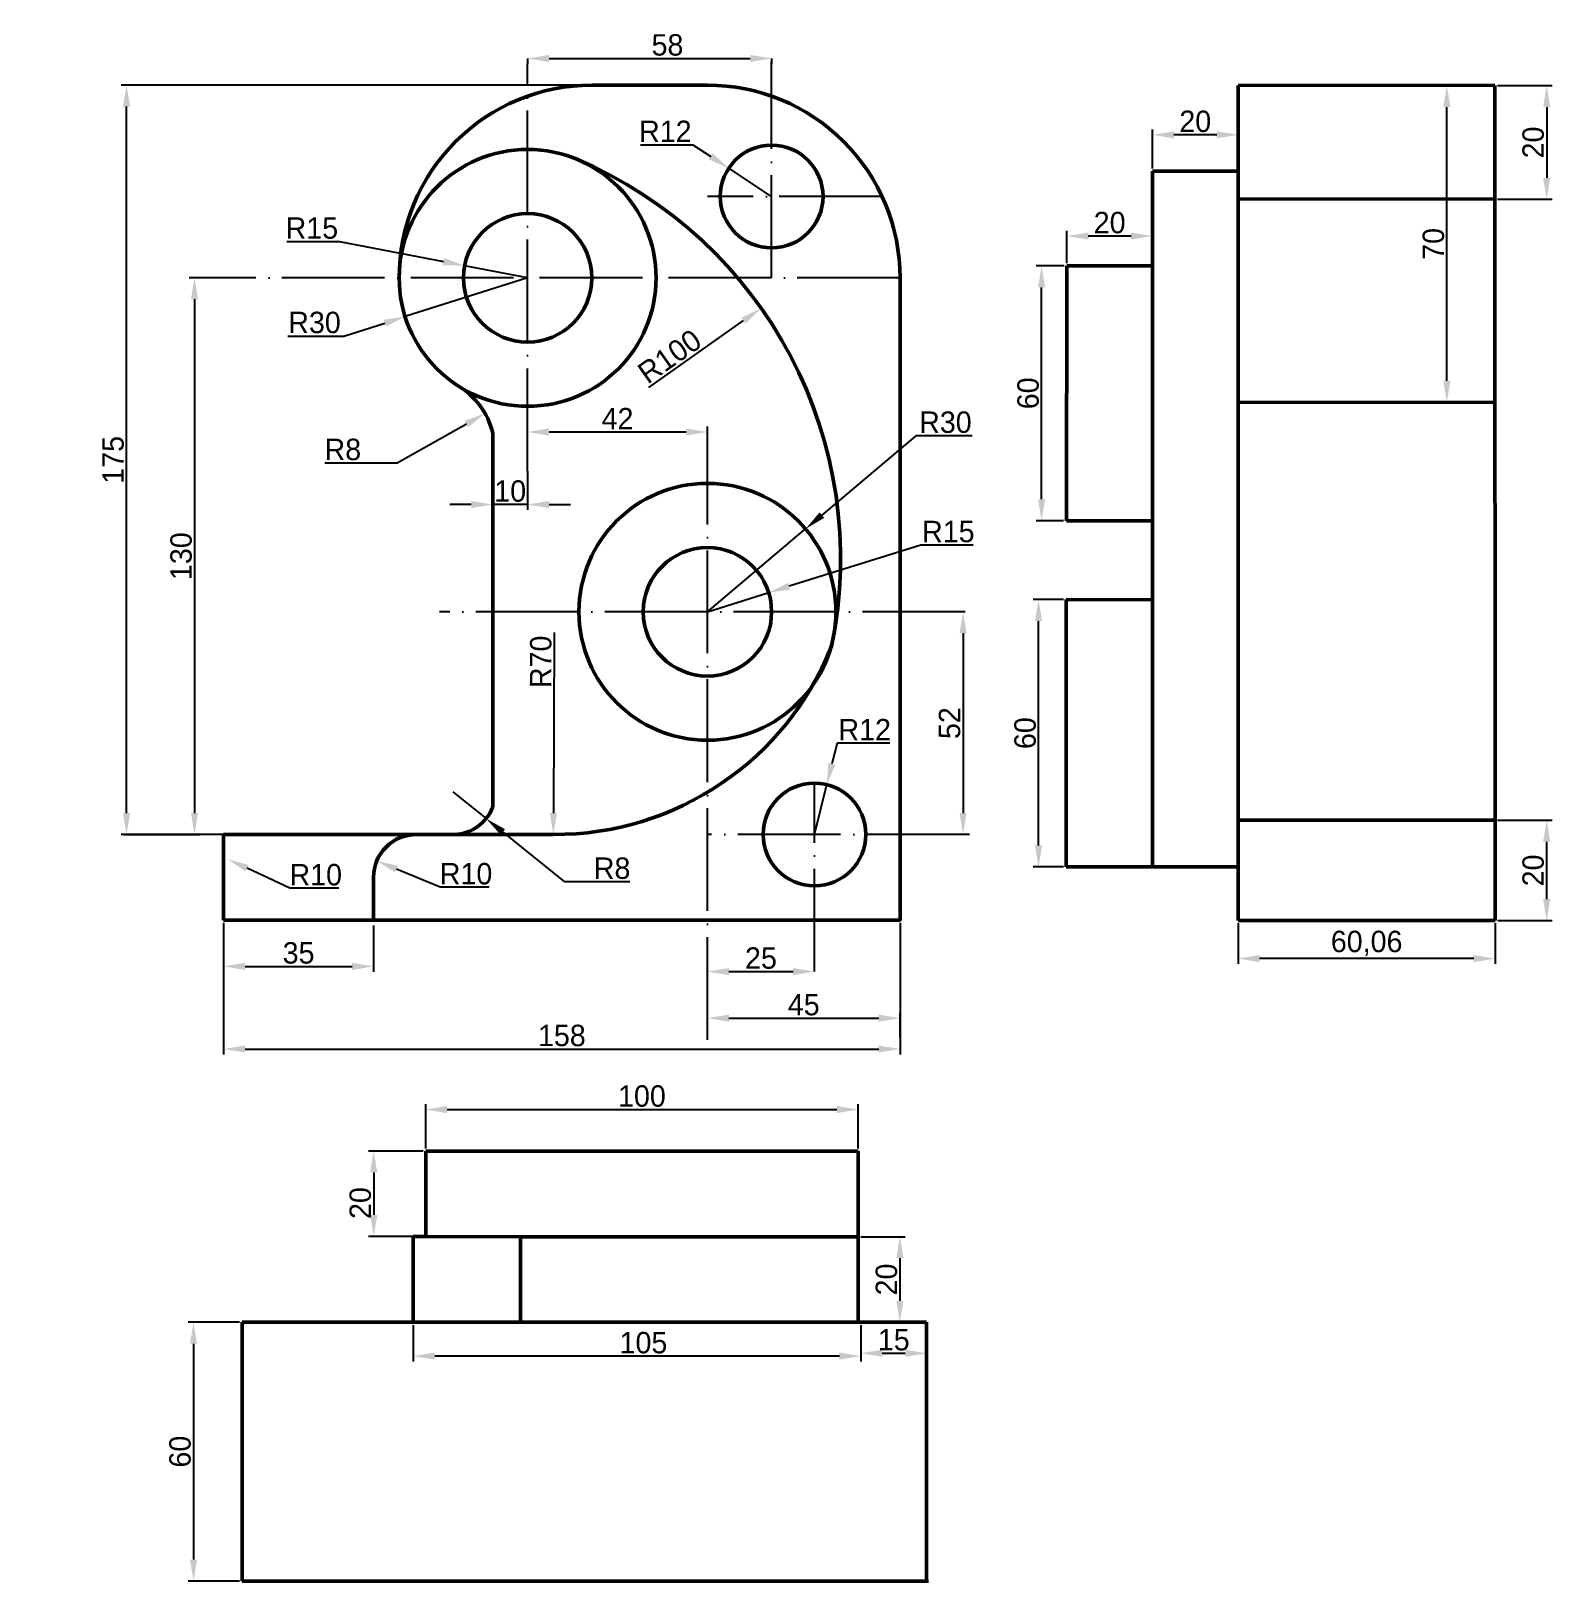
# Model space of a CAD drawing. Header units: millimetres. Extents: x -45 to 310, y -154 to 208.
import ezdxf

# ---------------------------------------------------------------- set-up
doc = ezdxf.new("R2010")
doc.units = ezdxf.units.MM
doc.linetypes.add('ACAD_ISO04W100', pattern=[30, 24, -3, 0, -3])
for name, color, linetype, lineweight in [('Основная сплошная', 7, 'Continuous', 50), ('Размерные линии', 3, 'Continuous', 25), ('Штрихпунктирная линия', 6, 'ACAD_ISO04W100', 25)]:
    doc.layers.add(name, color=color, linetype=linetype, lineweight=lineweight)
doc.dimstyles.new('Copy of ISO-25', dxfattribs={"dimtxt": 5, "dimasz": 5, "dimexe": 1.25, "dimexo": 0.625, "dimtad": 1, "dimtoh": 1, "dimtxsty": 'Standard', "dimcen": 2.5, "dimadec": 0, "dimazin": 0, "dimtfac": 1, "dimtmove": 0, "dimatfit": 3, "dimfxl": 1, "dimarcsym": 0})

# ---------------------------------------------------------------- blocks, each defined once
blk = doc.blocks.new('*D1')
at = {"layer": 'Defpoints', "color": 0, "transparency": 16777216}
for p in [(0, 0), (158, 0), (158, -30.11)]:
    blk.add_point(p, dxfattribs=at)
at = {"layer": 'Размерные линии', "color": 0, "lineweight": -2, "transparency": 16777216}
for p, q in [((0, -0.62), (0, -31.36)), ((158, -0.62), (158, -31.36)), ((5, -30.11), (153, -30.11))]:
    blk.add_line(p, q, dxfattribs=at)
at = {"layer": 'Размерные линии', "color": 0, "transparency": 16777216}
for points in [[(5, -29.27), (5, -30.94), (0, -30.11)], [(153, -29.27), (153, -30.94), (158, -30.11)]]:
    blk.add_solid(points, dxfattribs=at)
at = {"layer": 'Размерные линии', "color": 0, "transparency": 16777216, "insert": (79, -26.98), "char_height": 5, "attachment_point": 5}
blk.add_mtext('158', dxfattribs=at)
blk = doc.blocks.new('*D2')
at = {"layer": 'Defpoints', "color": 0, "transparency": 16777216}
for p in [(0, -0.62), (35, -0.62), (35, -10.81)]:
    blk.add_point(p, dxfattribs=at)
at = {"layer": 'Размерные линии', "color": 0, "lineweight": -2, "transparency": 16777216}
for p, q in [((0, -1.25), (0, -12.06)), ((35, -1.25), (35, -12.06)), ((5, -10.81), (30, -10.81))]:
    blk.add_line(p, q, dxfattribs=at)
at = {"layer": 'Размерные линии', "color": 0, "transparency": 16777216}
for points in [[(5, -9.98), (5, -11.65), (0, -10.81)], [(30, -9.98), (30, -11.65), (35, -10.81)]]:
    blk.add_solid(points, dxfattribs=at)
at = {"layer": 'Размерные линии', "color": 0, "transparency": 16777216, "insert": (17.5, -7.69), "char_height": 5, "attachment_point": 5}
blk.add_mtext('35', dxfattribs=at)
blk = doc.blocks.new('*D3')
at = {"layer": 'Defpoints', "color": 0, "transparency": 16777216}
for p in [(138, -12.03), (138, -12.03), (113, -27.97)]:
    blk.add_point(p, dxfattribs=at)
at = {"layer": 'Размерные линии', "color": 0, "lineweight": -2, "transparency": 16777216}
for p, q in [((113, -27.34), (113, -10.78)), ((138, -11.4), (138, -10.78)), ((118, -12.03), (133, -12.03))]:
    blk.add_line(p, q, dxfattribs=at)
at = {"layer": 'Размерные линии', "color": 0, "transparency": 16777216}
for points in [[(118, -11.19), (118, -12.86), (113, -12.03)], [(133, -11.19), (133, -12.86), (138, -12.03)]]:
    blk.add_solid(points, dxfattribs=at)
at = {"layer": 'Размерные линии', "color": 0, "transparency": 16777216, "insert": (125.5, -8.9), "char_height": 5, "attachment_point": 5}
blk.add_mtext('25', dxfattribs=at)
blk = doc.blocks.new('*D4')
at = {"layer": 'Defpoints', "color": 0, "transparency": 16777216}
for p in [(113, -22.9), (158, -22.9), (158, -27.97)]:
    blk.add_point(p, dxfattribs=at)
at = {"layer": 'Размерные линии', "color": 0, "lineweight": -2, "transparency": 16777216}
for p, q in [((113, -22.27), (113, -21.65)), ((158, -27.34), (158, -21.65)), ((118, -22.9), (153, -22.9))]:
    blk.add_line(p, q, dxfattribs=at)
at = {"layer": 'Размерные линии', "color": 0, "transparency": 16777216}
for points in [[(118, -22.07), (118, -23.73), (113, -22.9)], [(153, -22.07), (153, -23.73), (158, -22.9)]]:
    blk.add_solid(points, dxfattribs=at)
at = {"layer": 'Размерные линии', "color": 0, "transparency": 16777216, "insert": (135.5, -19.77), "char_height": 5, "attachment_point": 5}
blk.add_mtext('45', dxfattribs=at)
blk = doc.blocks.new('*D5')
at = {"layer": 'Defpoints', "color": 0, "transparency": 16777216}
for p in [(173.2, 72), (172.71, 20), (174.18, 20)]:
    blk.add_point(p, dxfattribs=at)
at = {"layer": 'Размерные линии', "color": 0, "lineweight": -2, "transparency": 16777216}
for p, q in [((172.58, 72), (171.46, 72)), ((172.71, 67), (172.71, 25)), ((173.56, 20), (171.46, 20))]:
    blk.add_line(p, q, dxfattribs=at)
at = {"layer": 'Размерные линии', "color": 0, "transparency": 16777216}
for points in [[(171.88, 67), (173.54, 67), (172.71, 72)], [(171.88, 25), (173.54, 25), (172.71, 20)]]:
    blk.add_solid(points, dxfattribs=at)
at = {"layer": 'Размерные линии', "color": 0, "transparency": 16777216, "insert": (169.58, 46), "char_height": 5, "attachment_point": 5, "rotation": 90}
blk.add_mtext('52', dxfattribs=at)
blk = doc.blocks.new('*D6')
at = {"layer": 'Defpoints', "color": 0, "transparency": 16777216}
for p in [(61.05, 118.35), (45.78, 109.73)]:
    blk.add_point(p, dxfattribs=at)
at = {"layer": 'Размерные линии', "color": 0, "lineweight": -2, "transparency": 16777216}
for p, q in [((40.55, 106.77), (56.7, 115.89)), ((23.67, 106.77), (40.55, 106.77))]:
    blk.add_line(p, q, dxfattribs=at)
at = {"layer": 'Размерные линии', "color": 0, "transparency": 16777216}
blk.add_solid([(56.29, 116.61), (57.11, 115.16), (61.05, 118.35)], dxfattribs=at)
at = {"layer": 'Размерные линии', "color": 0, "transparency": 16777216, "insert": (27.84, 109.9), "char_height": 5, "attachment_point": 5}
blk.add_mtext('R8', dxfattribs=at)
blk = doc.blocks.new('*D7')
at = {"layer": 'Defpoints', "color": 0, "transparency": 16777216}
for p in [(0.94, 14.23), (10, 10)]:
    blk.add_point(p, dxfattribs=at)
at = {"layer": 'Размерные линии', "color": 0, "lineweight": -2, "transparency": 16777216}
for p, q in [((15.48, 7.45), (5.47, 12.11)), ((26.93, 7.45), (15.48, 7.45))]:
    blk.add_line(p, q, dxfattribs=at)
at = {"layer": 'Размерные линии', "color": 0, "transparency": 16777216}
blk.add_solid([(5.82, 12.87), (5.12, 11.36), (0.94, 14.23)], dxfattribs=at)
at = {"layer": 'Размерные линии', "color": 0, "transparency": 16777216, "insert": (21.52, 10.57), "char_height": 5, "attachment_point": 5}
blk.add_mtext('R10', dxfattribs=at)
blk = doc.blocks.new('*D8')
at = {"layer": 'Defpoints', "color": 0, "transparency": 16777216}
for p in [(35.77, 13.84), (45, 10)]:
    blk.add_point(p, dxfattribs=at)
at = {"layer": 'Размерные линии', "color": 0, "lineweight": -2, "transparency": 16777216}
for p, q in [((50.58, 7.68), (40.38, 11.92)), ((62.04, 7.68), (50.58, 7.68))]:
    blk.add_line(p, q, dxfattribs=at)
at = {"layer": 'Размерные линии', "color": 0, "transparency": 16777216}
blk.add_solid([(40.7, 12.69), (40.06, 11.15), (35.77, 13.84)], dxfattribs=at)
at = {"layer": 'Размерные линии', "color": 0, "transparency": 16777216, "insert": (56.62, 10.8), "char_height": 5, "attachment_point": 5}
blk.add_mtext('R10', dxfattribs=at)
blk = doc.blocks.new('*D9')
at = {"layer": 'Defpoints', "color": 0, "transparency": 16777216}
for p in [(53.56, 29.92), (61.3, 23.71)]:
    blk.add_point(p, dxfattribs=at)
at = {"layer": 'Размерные линии', "color": 0, "lineweight": -2, "transparency": 16777216}
for p, q in [((53.56, 29.92), (61.3, 23.71)), ((79.69, 8.96), (65.2, 20.58)), ((94.9, 8.96), (79.69, 8.96))]:
    blk.add_line(p, q, dxfattribs=at)
at = {"layer": 'Размерные линии', "color": 0, "transparency": 16777216}
blk.add_solid([(65.72, 21.23), (64.68, 19.93), (61.3, 23.71)], dxfattribs=at)
at = {"layer": 'Размерные линии', "color": 0, "transparency": 16777216, "insert": (90.73, 12.09), "char_height": 5, "attachment_point": 5}
blk.add_mtext('R8', dxfattribs=at)
blk = doc.blocks.new('*D10')
at = {"layer": 'Defpoints', "color": 0, "transparency": 16777216}
for p in [(140.88, 31.65), (138, 20)]:
    blk.add_point(p, dxfattribs=at)
at = {"layer": 'Размерные линии', "color": 0, "lineweight": -2, "transparency": 16777216}
for p, q in [((143.28, 41.36), (142.08, 36.5)), ((155.57, 41.36), (143.28, 41.36)), ((138, 20), (140.88, 31.65))]:
    blk.add_line(p, q, dxfattribs=at)
at = {"layer": 'Размерные линии', "color": 0, "transparency": 16777216}
blk.add_solid([(141.27, 36.7), (142.89, 36.3), (140.88, 31.65)], dxfattribs=at)
at = {"layer": 'Размерные линии', "color": 0, "transparency": 16777216, "insert": (149.74, 44.48), "char_height": 5, "attachment_point": 5}
blk.add_mtext('R12', dxfattribs=at)
blk = doc.blocks.new('*D11')
at = {"layer": 'Defpoints', "color": 0, "transparency": 16777216}
for p in [(117.98, 175.6), (128, 169)]:
    blk.add_point(p, dxfattribs=at)
at = {"layer": 'Размерные линии', "color": 0, "lineweight": -2, "transparency": 16777216}
for p, q in [((97.34, 181.1), (109.63, 181.1)), ((109.63, 181.1), (113.8, 178.35)), ((128, 169), (117.98, 175.6))]:
    blk.add_line(p, q, dxfattribs=at)
at = {"layer": 'Размерные линии', "color": 0, "transparency": 16777216}
blk.add_solid([(114.26, 179.05), (113.35, 177.66), (117.98, 175.6)], dxfattribs=at)
at = {"layer": 'Размерные линии', "color": 0, "transparency": 16777216, "insert": (103.17, 184.23), "char_height": 5, "attachment_point": 5}
blk.add_mtext('R12', dxfattribs=at)
blk = doc.blocks.new('*D12')
at = {"layer": 'Defpoints', "color": 0, "transparency": 16777216}
for p in [(-6.8, 150), (-23.93, 20), (-6.8, 20)]:
    blk.add_point(p, dxfattribs=at)
at = {"layer": 'Размерные линии', "color": 0, "lineweight": -2, "transparency": 16777216}
for p, q in [((-7.42, 150), (-8.05, 150)), ((-6.8, 145), (-6.8, 25)), ((-23.3, 20), (-5.55, 20))]:
    blk.add_line(p, q, dxfattribs=at)
at = {"layer": 'Размерные линии', "color": 0, "transparency": 16777216}
for points in [[(-7.63, 145), (-5.97, 145), (-6.8, 150)], [(-7.63, 25), (-5.97, 25), (-6.8, 20)]]:
    blk.add_solid(points, dxfattribs=at)
at = {"layer": 'Размерные линии', "color": 0, "transparency": 16777216, "insert": (-9.92, 85), "char_height": 5, "attachment_point": 5, "rotation": 90}
blk.add_mtext('130', dxfattribs=at)
blk = doc.blocks.new('*D13')
at = {"layer": 'Defpoints', "color": 0, "transparency": 16777216}
for p in [(-22.68, 195), (86, 195), (-22.68, 20)]:
    blk.add_point(p, dxfattribs=at)
at = {"layer": 'Размерные линии', "color": 0, "lineweight": -2, "transparency": 16777216}
for p, q in [((85.38, 195), (-23.93, 195)), ((-22.68, 25), (-22.68, 190)), ((-23.3, 20), (-23.93, 20))]:
    blk.add_line(p, q, dxfattribs=at)
at = {"layer": 'Размерные линии', "color": 0, "transparency": 16777216}
for points in [[(-23.51, 190), (-21.84, 190), (-22.68, 195)], [(-23.51, 25), (-21.84, 25), (-22.68, 20)]]:
    blk.add_solid(points, dxfattribs=at)
at = {"layer": 'Размерные линии', "color": 0, "transparency": 16777216, "insert": (-25.8, 107.5), "char_height": 5, "attachment_point": 5, "rotation": 90}
blk.add_mtext('175', dxfattribs=at)
blk = doc.blocks.new('*D14')
at = {"layer": 'Defpoints', "color": 0, "transparency": 16777216}
for p in [(127.31, 76.48), (113, 72)]:
    blk.add_point(p, dxfattribs=at)
at = {"layer": 'Размерные линии', "color": 0, "lineweight": -2, "transparency": 16777216}
for p, q in [((162.81, 87.59), (132.09, 77.98)), ((175.1, 87.59), (162.81, 87.59)), ((113, 72), (127.31, 76.48))]:
    blk.add_line(p, q, dxfattribs=at)
at = {"layer": 'Размерные линии', "color": 0, "transparency": 16777216}
blk.add_solid([(131.84, 78.77), (132.34, 77.18), (127.31, 76.48)], dxfattribs=at)
at = {"layer": 'Размерные линии', "color": 0, "transparency": 16777216, "insert": (169.27, 90.72), "char_height": 5, "attachment_point": 5}
blk.add_mtext('R15', dxfattribs=at)
blk = doc.blocks.new('*D15')
at = {"layer": 'Defpoints', "color": 0, "transparency": 16777216}
for p in [(125.55, 142.91), (42.72, 84.47)]:
    blk.add_point(p, dxfattribs=at)
at = {"layer": 'Размерные линии', "color": 0, "lineweight": -2, "transparency": 16777216}
blk.add_line((99.33, 124.41), (121.46, 140.03), dxfattribs=at)
at = {"layer": 'Размерные линии', "color": 0, "transparency": 16777216}
blk.add_solid([(120.98, 140.71), (121.94, 139.34), (125.55, 142.91)], dxfattribs=at)
at = {"layer": 'Размерные линии', "color": 0, "transparency": 16777216, "insert": (104.17, 131.65), "char_height": 5, "attachment_point": 5, "rotation": 35.2066}
blk.add_mtext('R100', dxfattribs=at)
blk = doc.blocks.new('*D16')
at = {"layer": 'Defpoints', "color": 0, "transparency": 16777216}
for p in [(71, 150), (42.4, 140.95)]:
    blk.add_point(p, dxfattribs=at)
at = {"layer": 'Размерные линии', "color": 0, "lineweight": -2, "transparency": 16777216}
for p, q in [((71, 150), (42.4, 140.95)), ((28.1, 136.42), (37.63, 139.44)), ((14.97, 136.42), (28.1, 136.42))]:
    blk.add_line(p, q, dxfattribs=at)
at = {"layer": 'Размерные линии', "color": 0, "transparency": 16777216}
blk.add_solid([(37.38, 140.23), (37.88, 138.65), (42.4, 140.95)], dxfattribs=at)
at = {"layer": 'Размерные линии', "color": 0, "transparency": 16777216, "insert": (21.22, 139.55), "char_height": 5, "attachment_point": 5}
blk.add_mtext('R30', dxfattribs=at)
blk = doc.blocks.new('*D17')
at = {"layer": 'Defpoints', "color": 0, "transparency": 16777216}
for p in [(71, 201.85), (128, 201.85), (128, 201.25)]:
    blk.add_point(p, dxfattribs=at)
at = {"layer": 'Размерные линии', "color": 0, "lineweight": -2, "transparency": 16777216}
for p, q in [((71, 201.23), (71, 200)), ((76, 201.25), (123, 201.25)), ((128, 201.23), (128, 200))]:
    blk.add_line(p, q, dxfattribs=at)
at = {"layer": 'Размерные линии', "color": 0, "transparency": 16777216}
for points in [[(76, 202.08), (76, 200.42), (71, 201.25)], [(123, 202.08), (123, 200.42), (128, 201.25)]]:
    blk.add_solid(points, dxfattribs=at)
at = {"layer": 'Размерные линии', "color": 0, "transparency": 16777216, "insert": (103.67, 204.38), "char_height": 5, "attachment_point": 5}
blk.add_mtext('58', dxfattribs=at)
blk = doc.blocks.new('*D18')
at = {"layer": 'Defpoints', "color": 0, "transparency": 16777216}
for p in [(113, 114), (113, 107.57), (71, 104.87)]:
    blk.add_point(p, dxfattribs=at)
at = {"layer": 'Размерные линии', "color": 0, "lineweight": -2, "transparency": 16777216}
for p, q in [((71, 105.49), (71, 115.25)), ((76, 114), (108, 114)), ((113, 108.2), (113, 115.25))]:
    blk.add_line(p, q, dxfattribs=at)
at = {"layer": 'Размерные линии', "color": 0, "transparency": 16777216}
for points in [[(76, 114.83), (76, 113.17), (71, 114)], [(108, 114.83), (108, 113.17), (113, 114)]]:
    blk.add_solid(points, dxfattribs=at)
at = {"layer": 'Размерные линии', "color": 0, "transparency": 16777216, "insert": (92, 117.12), "char_height": 5, "attachment_point": 5}
blk.add_mtext('42', dxfattribs=at)
blk = doc.blocks.new('*D19')
at = {"layer": 'Defpoints', "color": 0, "transparency": 16777216}
for p in [(62.85, 105.49), (71, 105.49), (62.85, 97.06)]:
    blk.add_point(p, dxfattribs=at)
at = {"layer": 'Размерные линии', "color": 0, "lineweight": -2, "transparency": 16777216}
for p, q in [((62.85, 104.87), (62.85, 95.81)), ((71, 104.87), (71, 95.81)), ((57.85, 97.06), (52.85, 97.06)), ((71, 97.06), (62.85, 97.06)), ((76, 97.06), (81, 97.06))]:
    blk.add_line(p, q, dxfattribs=at)
at = {"layer": 'Размерные линии', "color": 0, "transparency": 16777216}
for points in [[(57.85, 97.89), (57.85, 96.22), (62.85, 97.06)], [(76, 97.89), (76, 96.22), (71, 97.06)]]:
    blk.add_solid(points, dxfattribs=at)
at = {"layer": 'Размерные линии', "color": 0, "transparency": 16777216, "insert": (66.93, 100.18), "char_height": 5, "attachment_point": 5}
blk.add_mtext('10', dxfattribs=at)
blk = doc.blocks.new('*D20')
at = {"layer": 'Defpoints', "color": 0, "transparency": 16777216}
for p in [(135.92, 91.36), (113, 72)]:
    blk.add_point(p, dxfattribs=at)
at = {"layer": 'Размерные линии', "color": 0, "lineweight": -2, "transparency": 16777216}
for p, q in [((161.71, 113.14), (139.74, 94.58)), ((174.84, 113.14), (161.71, 113.14)), ((113, 72), (135.92, 91.36))]:
    blk.add_line(p, q, dxfattribs=at)
at = {"layer": 'Размерные линии', "color": 0, "transparency": 16777216}
blk.add_solid([(139.2, 95.22), (140.28, 93.95), (135.92, 91.36)], dxfattribs=at)
at = {"layer": 'Размерные линии', "color": 0, "transparency": 16777216, "insert": (168.59, 116.26), "char_height": 5, "attachment_point": 5}
blk.add_mtext('R30', dxfattribs=at)
blk = doc.blocks.new('*D21')
at = {"layer": 'Defpoints', "color": 0, "transparency": 16777216}
for p in [(77.35, 89.49), (77, 20)]:
    blk.add_point(p, dxfattribs=at)
at = {"layer": 'Размерные линии', "color": 0, "lineweight": -2, "transparency": 16777216}
blk.add_line((77.24, 67.17), (77.03, 25), dxfattribs=at)
at = {"layer": 'Размерные линии', "color": 0, "transparency": 16777216}
blk.add_solid([(76.19, 25), (77.86, 25), (77, 20)], dxfattribs=at)
at = {"layer": 'Размерные линии', "color": 0, "transparency": 16777216, "insert": (74.08, 60.31), "char_height": 5, "attachment_point": 5, "rotation": 89.7092}
blk.add_mtext('R70', dxfattribs=at)
blk = doc.blocks.new('*D22')
at = {"layer": 'Defpoints', "color": 0, "transparency": 16777216}
for p in [(56.27, 152.84), (71, 150)]:
    blk.add_point(p, dxfattribs=at)
at = {"layer": 'Размерные линии', "color": 0, "lineweight": -2, "transparency": 16777216}
for p, q in [((14.77, 158.48), (27.06, 158.48)), ((27.06, 158.48), (51.36, 153.79)), ((71, 150), (56.27, 152.84))]:
    blk.add_line(p, q, dxfattribs=at)
at = {"layer": 'Размерные линии', "color": 0, "transparency": 16777216}
blk.add_solid([(51.52, 154.61), (51.2, 152.97), (56.27, 152.84)], dxfattribs=at)
at = {"layer": 'Размерные линии', "color": 0, "transparency": 16777216, "insert": (20.61, 161.6), "char_height": 5, "attachment_point": 5}
blk.add_mtext('R15', dxfattribs=at)
blk = doc.blocks.new('*D77')
at = {"layer": 'Defpoints', "color": 0, "transparency": 16777216}
for p in [(148.22, -44.25), (47.19, -53.94), (148.22, -53.94)]:
    blk.add_point(p, dxfattribs=at)
at = {"layer": 'Размерные линии', "color": 0, "lineweight": -2, "transparency": 16777216}
for p, q in [((47.19, -53.32), (47.19, -43)), ((148.22, -53.32), (148.22, -43)), ((52.19, -44.25), (143.22, -44.25))]:
    blk.add_line(p, q, dxfattribs=at)
at = {"layer": 'Размерные линии', "color": 0, "transparency": 16777216}
for points in [[(52.19, -43.41), (52.19, -45.08), (47.19, -44.25)], [(143.22, -43.41), (143.22, -45.08), (148.22, -44.25)]]:
    blk.add_solid(points, dxfattribs=at)
at = {"layer": 'Размерные линии', "color": 0, "transparency": 16777216, "insert": (97.7, -41.12), "char_height": 5, "attachment_point": 5}
blk.add_mtext('100', dxfattribs=at)
blk = doc.blocks.new('*D78')
at = {"layer": 'Defpoints', "color": 0, "transparency": 16777216}
for p in [(47.19, -53.94), (35.05, -73.86), (47.19, -73.86)]:
    blk.add_point(p, dxfattribs=at)
at = {"layer": 'Размерные линии', "color": 0, "lineweight": -2, "transparency": 16777216}
for p, q in [((46.57, -53.94), (33.8, -53.94)), ((35.05, -58.94), (35.05, -68.86)), ((46.57, -73.86), (33.8, -73.86))]:
    blk.add_line(p, q, dxfattribs=at)
at = {"layer": 'Размерные линии', "color": 0, "transparency": 16777216}
for points in [[(34.22, -58.94), (35.88, -58.94), (35.05, -53.94)], [(34.22, -68.86), (35.88, -68.86), (35.05, -73.86)]]:
    blk.add_solid(points, dxfattribs=at)
at = {"layer": 'Размерные линии', "color": 0, "transparency": 16777216, "insert": (31.93, -66.09), "char_height": 5, "attachment_point": 5, "rotation": 90}
blk.add_mtext('20', dxfattribs=at)
blk = doc.blocks.new('*D79')
at = {"layer": 'Defpoints', "color": 0, "transparency": 16777216}
for p in [(148.22, -73.94, -60.87), (148.22, -93.94, -60.87), (157.96, -93.94)]:
    blk.add_point(p, dxfattribs=at)
at = {"layer": 'Размерные линии', "color": 0, "lineweight": -2, "transparency": 16777216}
for p, q in [((148.84, -73.94), (159.21, -73.94)), ((157.96, -78.94), (157.96, -88.94)), ((148.84, -93.94), (159.21, -93.94))]:
    blk.add_line(p, q, dxfattribs=at)
at = {"layer": 'Размерные линии', "color": 0, "transparency": 16777216}
for points in [[(157.12, -78.94), (158.79, -78.94), (157.96, -73.94)], [(157.12, -88.94), (158.79, -88.94), (157.96, -93.94)]]:
    blk.add_solid(points, dxfattribs=at)
at = {"layer": 'Размерные линии', "color": 0, "transparency": 16777216, "insert": (154.83, -83.94), "char_height": 5, "attachment_point": 5, "rotation": 90}
blk.add_mtext('20', dxfattribs=at)
blk = doc.blocks.new('*D80')
at = {"layer": 'Defpoints', "color": 0, "transparency": 16777216}
for p in [(4.33, -93.94), (-7.04, -154.36), (4.33, -154.36)]:
    blk.add_point(p, dxfattribs=at)
at = {"layer": 'Размерные линии', "color": 0, "lineweight": -2, "transparency": 16777216}
for p, q in [((3.71, -93.94), (-8.29, -93.94)), ((-7.04, -98.94), (-7.04, -149.36)), ((3.71, -154.36), (-8.29, -154.36))]:
    blk.add_line(p, q, dxfattribs=at)
at = {"layer": 'Размерные линии', "color": 0, "transparency": 16777216}
for points in [[(-7.87, -98.94), (-6.21, -98.94), (-7.04, -93.94)], [(-7.87, -149.36), (-6.21, -149.36), (-7.04, -154.36)]]:
    blk.add_solid(points, dxfattribs=at)
at = {"layer": 'Размерные линии', "color": 0, "transparency": 16777216, "insert": (-10.17, -124.15), "char_height": 5, "attachment_point": 5, "rotation": 90}
blk.add_mtext('60', dxfattribs=at)
blk = doc.blocks.new('*D81')
at = {"layer": 'Defpoints', "color": 0, "transparency": 16777216}
for p in [(148.84, -93.94), (164.21, -93.94), (164.21, -101.17)]:
    blk.add_point(p, dxfattribs=at)
at = {"layer": 'Размерные линии', "color": 0, "lineweight": -2, "transparency": 16777216}
for p, q in [((148.84, -94.57), (148.84, -102.42)), ((164.21, -94.57), (164.21, -102.42)), ((153.84, -101.17), (159.21, -101.17))]:
    blk.add_line(p, q, dxfattribs=at)
at = {"layer": 'Размерные линии', "color": 0, "transparency": 16777216}
for points in [[(153.84, -100.34), (153.84, -102), (148.84, -101.17)], [(159.21, -100.34), (159.21, -102), (164.21, -101.17)]]:
    blk.add_solid(points, dxfattribs=at)
at = {"layer": 'Размерные линии', "color": 0, "transparency": 16777216, "insert": (156.53, -98.04), "char_height": 5, "attachment_point": 5}
blk.add_mtext('15', dxfattribs=at)
blk = doc.blocks.new('*D82')
at = {"layer": 'Defpoints', "color": 0, "transparency": 16777216}
for p in [(44.29, -93.94), (148.84, -93.94), (44.29, -101.84)]:
    blk.add_point(p, dxfattribs=at)
at = {"layer": 'Размерные линии', "color": 0, "lineweight": -2, "transparency": 16777216}
for p, q in [((44.29, -94.57), (44.29, -103.09)), ((148.84, -94.57), (148.84, -103.09)), ((143.84, -101.84), (49.29, -101.84))]:
    blk.add_line(p, q, dxfattribs=at)
at = {"layer": 'Размерные линии', "color": 0, "transparency": 16777216}
for points in [[(49.29, -101.01), (49.29, -102.67), (44.29, -101.84)], [(143.84, -101.01), (143.84, -102.67), (148.84, -101.84)]]:
    blk.add_solid(points, dxfattribs=at)
at = {"layer": 'Размерные линии', "color": 0, "transparency": 16777216, "insert": (98.06, -98.72), "char_height": 5, "attachment_point": 5}
blk.add_mtext('105', dxfattribs=at)
blk = doc.blocks.new('*D119')
at = {"layer": 'Defpoints', "color": 0, "transparency": 16777216}
for p in [(236.95, -0.11, -63), (297.01, -0.11, -63), (236.95, -8.99)]:
    blk.add_point(p, dxfattribs=at)
at = {"layer": 'Размерные линии', "color": 0, "lineweight": -2, "transparency": 16777216}
for p, q in [((236.95, -0.73), (236.95, -10.24)), ((297.01, -0.73), (297.01, -10.24)), ((292.01, -8.99), (241.95, -8.99))]:
    blk.add_line(p, q, dxfattribs=at)
at = {"layer": 'Размерные линии', "color": 0, "transparency": 16777216}
for points in [[(241.95, -8.16), (241.95, -9.82), (236.95, -8.99)], [(292.01, -8.16), (292.01, -9.82), (297.01, -8.99)]]:
    blk.add_solid(points, dxfattribs=at)
at = {"layer": 'Размерные линии', "color": 0, "transparency": 16777216, "insert": (266.98, -5.45), "char_height": 5, "attachment_point": 5}
blk.add_mtext('60,06', dxfattribs=at)
blk = doc.blocks.new('*D120')
at = {"layer": 'Defpoints', "color": 0, "transparency": 16777216}
for p in [(196.95, 159.76), (196.95, 152.78, -20.32), (216.95, 152.39, -20.32)]:
    blk.add_point(p, dxfattribs=at)
at = {"layer": 'Размерные линии', "color": 0, "lineweight": -2, "transparency": 16777216}
for p, q in [((196.95, 153.4), (196.95, 161.01)), ((211.95, 159.76), (201.95, 159.76)), ((216.95, 153.01), (216.95, 161.01))]:
    blk.add_line(p, q, dxfattribs=at)
at = {"layer": 'Размерные линии', "color": 0, "transparency": 16777216}
for points in [[(201.95, 160.59), (201.95, 158.92), (196.95, 159.76)], [(211.95, 160.59), (211.95, 158.92), (216.95, 159.76)]]:
    blk.add_solid(points, dxfattribs=at)
at = {"layer": 'Размерные линии', "color": 0, "transparency": 16777216, "insert": (206.95, 162.88), "char_height": 5, "attachment_point": 5}
blk.add_mtext('20', dxfattribs=at)
blk = doc.blocks.new('*D121')
at = {"layer": 'Defpoints', "color": 0, "transparency": 16777216}
for p in [(216.95, 183.41), (216.95, 174.89, -113.78), (236.95, 174.89, -113.78)]:
    blk.add_point(p, dxfattribs=at)
at = {"layer": 'Размерные линии', "color": 0, "lineweight": -2, "transparency": 16777216}
for p, q in [((216.95, 175.52), (216.95, 184.66)), ((236.95, 175.52), (236.95, 184.66)), ((231.95, 183.41), (221.95, 183.41))]:
    blk.add_line(p, q, dxfattribs=at)
at = {"layer": 'Размерные линии', "color": 0, "transparency": 16777216}
for points in [[(221.95, 184.24), (221.95, 182.58), (216.95, 183.41)], [(231.95, 184.24), (231.95, 182.58), (236.95, 183.41)]]:
    blk.add_solid(points, dxfattribs=at)
at = {"layer": 'Размерные линии', "color": 0, "transparency": 16777216, "insert": (226.95, 186.53), "char_height": 5, "attachment_point": 5}
blk.add_mtext('20', dxfattribs=at)
blk = doc.blocks.new('*D122')
at = {"layer": 'Defpoints', "color": 0, "transparency": 16777216}
for p in [(191.05, 152.78), (196.95, 152.78, -20.32), (196.84, 93.28, -53.49)]:
    blk.add_point(p, dxfattribs=at)
at = {"layer": 'Размерные линии', "color": 0, "lineweight": -2, "transparency": 16777216}
for p, q in [((196.33, 152.78), (189.8, 152.78)), ((191.05, 98.28), (191.05, 147.78)), ((196.21, 93.28), (189.8, 93.28))]:
    blk.add_line(p, q, dxfattribs=at)
at = {"layer": 'Размерные линии', "color": 0, "transparency": 16777216}
for points in [[(190.22, 147.78), (191.88, 147.78), (191.05, 152.78)], [(190.22, 98.28), (191.88, 98.28), (191.05, 93.28)]]:
    blk.add_solid(points, dxfattribs=at)
at = {"layer": 'Размерные линии', "color": 0, "transparency": 16777216, "insert": (187.92, 123.03), "char_height": 5, "attachment_point": 5, "rotation": 90}
blk.add_mtext('60', dxfattribs=at)
blk = doc.blocks.new('*D124')
at = {"layer": 'Defpoints', "color": 0, "transparency": 16777216}
for p in [(190.35, 74.85), (196.8, 74.85, -62.54), (196.8, 12.46, -62.54)]:
    blk.add_point(p, dxfattribs=at)
at = {"layer": 'Размерные линии', "color": 0, "lineweight": -2, "transparency": 16777216}
for p, q in [((196.18, 74.85), (189.1, 74.85)), ((190.35, 17.46), (190.35, 69.85)), ((196.18, 12.46), (189.1, 12.46))]:
    blk.add_line(p, q, dxfattribs=at)
at = {"layer": 'Размерные линии', "color": 0, "transparency": 16777216}
for points in [[(189.51, 69.85), (191.18, 69.85), (190.35, 74.85)], [(189.51, 17.46), (191.18, 17.46), (190.35, 12.46)]]:
    blk.add_solid(points, dxfattribs=at)
at = {"layer": 'Размерные линии', "color": 0, "transparency": 16777216, "insert": (187.22, 43.66), "char_height": 5, "attachment_point": 5, "rotation": 90}
blk.add_mtext('60', dxfattribs=at)
blk = doc.blocks.new('*D125')
at = {"layer": 'Defpoints', "color": 0, "transparency": 16777216}
for p in [(296.95, 23.31, -100.47), (309.03, 23.31), (297.01, -0.11, -63)]:
    blk.add_point(p, dxfattribs=at)
at = {"layer": 'Размерные линии', "color": 0, "lineweight": -2, "transparency": 16777216}
for p, q in [((297.58, 23.31), (310.28, 23.31)), ((309.03, 4.89), (309.03, 18.31)), ((297.64, -0.11), (310.28, -0.11))]:
    blk.add_line(p, q, dxfattribs=at)
at = {"layer": 'Размерные линии', "color": 0, "transparency": 16777216}
for points in [[(308.19, 18.31), (309.86, 18.31), (309.03, 23.31)], [(308.19, 4.89), (309.86, 4.89), (309.03, -0.11)]]:
    blk.add_solid(points, dxfattribs=at)
at = {"layer": 'Размерные линии', "color": 0, "transparency": 16777216, "insert": (305.9, 11.6), "char_height": 5, "attachment_point": 5, "rotation": 90}
blk.add_mtext('20', dxfattribs=at)
blk = doc.blocks.new('*D126')
at = {"layer": 'Defpoints', "color": 0, "transparency": 16777216}
for p in [(296.95, 194.89, 23.15), (296.95, 168.35, -113.78), (309.03, 168.35)]:
    blk.add_point(p, dxfattribs=at)
at = {"layer": 'Размерные линии', "color": 0, "lineweight": -2, "transparency": 16777216}
for p, q in [((297.58, 194.89), (310.28, 194.89)), ((309.03, 189.89), (309.03, 173.35)), ((297.58, 168.35), (310.28, 168.35))]:
    blk.add_line(p, q, dxfattribs=at)
at = {"layer": 'Размерные линии', "color": 0, "transparency": 16777216}
for points in [[(308.19, 189.89), (309.86, 189.89), (309.03, 194.89)], [(308.19, 173.35), (309.86, 173.35), (309.03, 168.35)]]:
    blk.add_solid(points, dxfattribs=at)
at = {"layer": 'Размерные линии', "color": 0, "transparency": 16777216, "insert": (305.9, 181.62), "char_height": 5, "attachment_point": 5, "rotation": 90}
blk.add_mtext('20', dxfattribs=at)
blk = doc.blocks.new('*D127')
at = {"layer": 'Defpoints', "color": 0, "transparency": 16777216}
for p in [(285.72, 194.89), (297.58, 194.89), (296.95, 120.97, -88.79)]:
    blk.add_point(p, dxfattribs=at)
at = {"layer": 'Размерные линии', "color": 0, "lineweight": -2, "transparency": 16777216}
for p, q in [((296.95, 194.89), (284.47, 194.89)), ((285.72, 125.97), (285.72, 189.89)), ((296.33, 120.97), (284.47, 120.97))]:
    blk.add_line(p, q, dxfattribs=at)
at = {"layer": 'Размерные линии', "color": 0, "transparency": 16777216}
for points in [[(284.89, 189.89), (286.55, 189.89), (285.72, 194.89)], [(284.89, 125.97), (286.55, 125.97), (285.72, 120.97)]]:
    blk.add_solid(points, dxfattribs=at)
at = {"layer": 'Размерные линии', "color": 0, "transparency": 16777216, "insert": (282.6, 157.93), "char_height": 5, "attachment_point": 5, "rotation": 90}
blk.add_mtext('70', dxfattribs=at)

msp = doc.modelspace()

# ---------------------------------------------------------------- linework, layer by layer
at = {"layer": 'Основная сплошная'}
for p, q in [((296.953, 195.013, 23.013), (236.953, 194.893, 23)), ((236.953, 194.893, 23), (236.953, 174.893, -113.78)), ((297.015, -0.107, -63), (296.953, 194.893, 23.154)), ((236.953, 174.893, -113.78), (216.948, 174.893, -113.78)), ((216.948, 174.893, -113.78), (216.953, 171.754, -40)), ((216.948, 174.893, -113.78), (236.953, 174.893, -113.78)), ((236.953, 174.893, -113.78), (236.953, 120.918, -39.851)), ((216.953, 150.295, 15.949), (216.953, 171.754, -40)), ((236.953, 168.464, -39.851), (236.953, 171.253, -39.851)), ((236.953, 171.253, -39.851), (236.953, 150.295, 15.949)), ((296.953, 168.345, -113.78), (236.953, 168.464, -39.851)), ((196.953, 152.776, -20.324), (196.837, 93.276, -53.49)), ((196.953, 152.776, -20.324), (216.953, 152.776, -20.324)), ((216.953, 93.276, -39.734), (216.953, 152.386, -20.324)), ((236.953, 150.295, 15.949), (236.953, 120.918, -39.851)), ((236.953, 120.918, -39.851), (296.953, 120.966, -88.795)), ((236.953, 120.918, -39.851), (236.953, 23.311, -100.475)), ((216.953, 93.276, -39.734), (196.877, 93.276, -39.734)), ((216.953, 93.276, -39.734), (197.215, 93.276, -39.734)), ((216.953, 76.962, -34.813), (216.953, 93.276, -39.734)), ((216.953, 76.962, -34.813), (216.953, 17.946, -34.813)), ((216.953, 12.459, -62.542), (216.953, 76.962, -62.542)), ((196.805, 12.459, -62.542), (196.805, 74.851, -62.542)), ((216.953, 74.775, -34.813), (196.805, 74.851, -62.542)), ((236.953, 23.311, -100.475), (236.953, -0.107, -63)), ((296.953, 23.311, -100.475), (236.953, 23.311, -100.475)), ((236.953, 23.311, -100.475), (236.953, 9.234, -100.475)), ((77, 20), (0, 20)), ((0, 20), (0, 0)), ((216.953, 17.946, -34.813), (216.953, 12.459, -62.542)), ((216.953, 12.459, -62.542), (196.805, 12.459, -62.542)), ((216.953, 12.459, -62.542), (236.985, 12.459, -62.542)), ((0, 0), (0, 10)), ((0, 0), (0, 8.673)), ((35, 0), (35, 10)), ((236.953, -0.107, -63), (297.015, -0.107, -63)), ((47.19, -73.865), (47.19, -53.944)), ((47.19, -53.944), (148.219, -53.944)), ((148.219, -73.942, -60.871), (148.219, -53.944, -60.871)), ((44.292, -93.942), (44.292, -73.865)), ((44.292, -73.865), (47.19, -73.865)), ((148.219, -73.942, -60.871), (44.292, -73.865)), ((44.292, -73.865), (44.292, -93.942)), ((148.219, -73.942, -60.871), (69.35, -73.942, -60.871)), ((69.35, -73.942, -60.871), (69.35, -93.942, -60.871)), ((148.219, -93.942, -60.871), (148.219, -73.942, -60.871)), ((44.292, -93.942), (4.331, -93.942)), ((4.331, -93.942), (4.331, -154.36)), ((6.206, -93.942), (44.292, -93.942)), ((44.292, -93.942), (148.219, -93.942, -60.871)), ((164.206, -93.942), (148.219, -93.942, -60.871)), ((164.206, -153.942), (164.206, -93.942)), ((4.331, -154.36), (164.654, -154.36))]:
    msp.add_line(p, q, dxfattribs=at)
at = {"layer": 'Основная сплошная', "extrusion": (-1, 6.12323e-17, 0)}
for p, q in [((296.953, 174.893, 23), (296.953, 174.893, 23)), ((296.953, 174.893, -48), (296.953, 174.635, -48)), ((296.953, 174.893, -30.918), (296.953, 174.893, -54)), ((296.953, 174.893, -54), (296.953, 174.893, -30.918))]:
    msp.add_line(p, q, dxfattribs=at)
at = {"layer": 'Основная сплошная', "extrusion": (0, 1, 0)}
msp.add_line((6.206, -153.942, -20), (6.206, -153.942, -20), dxfattribs=at)
at = {"layer": 'Основная сплошная'}
for points in [[(0, 0), (158, 0), (158, 150, 0.4142136), (113, 195), (86, 195, 0.4142136), (41, 150)], [(62.851, 26.429), (62.851, 113.731, 0.2064114), (54.586, 124.889)]]:
    msp.add_lwpolyline(points, format="xyb", dxfattribs=at)
for centre, radius in [((71, 150), 30), ((128, 169), 12), ((71, 150), 15), ((113, 72), 30), ((113, 72), 15), ((138, 20), 12)]:
    msp.add_circle(centre, radius, dxfattribs=at)
for centre, radius, start, end in [((42.72, 84.467), 101.368, 348.35143, 67.08966), ((77.353, 89.49), 69.491, 269.7092, 338.48076), ((77, 90), 70, 329.26859, 337.60131), ((0, 0), 45, 0, 0), ((0, 0), 45, 0, 0), ((0, 0), 45, 0, 0), ((0, 0), 45, 0, 0), ((0, 0), 45, 0, 0), ((53.556, 29.923), 9.93, 272.08922, 339.39946), ((45, 10), 10, 90, 180)]:
    msp.add_arc(centre, radius, start, end, dxfattribs=at)
at = {"layer": 'Размерные линии'}
for p, q in [((0, 20), (-23.926, 20)), ((71, 20), (71, 20.258))]:
    msp.add_line(p, q, dxfattribs=at)
at = {"layer": 'Штрихпунктирная линия'}
for p, q in [((71, 104.866), (71, 200)), ((128, 150), (128, 200.568)), ((153.792, 169), (113, 169)), ((158, 150), (-8.05, 150)), ((113, -27.967), (113, 114)), ((173.2, 72), (50.393, 72)), ((138, -12.028), (138, 32)), ((174.184, 20), (113, 20))]:
    msp.add_line(p, q, dxfattribs=at)

# ---------------------------------------------------------------- dimensions: what is measured, and where the dimension line sits
at = {"layer": 'Размерные линии'}
for base, p1, p2, text, picture, middle in [((128, 201.25), (71, 201.851), (128, 201.851), '58', '*D17', (103.667, 201.25)), ((44.292, -101.84), (148.844, -93.942), (44.292, -93.942), '105', '*D82', (98.058, -101.84)), ((164.206, -101.169), (148.844, -93.942), (164.206, -93.942), '15', '*D81', (156.525, -101.169))]:
    dim = msp.add_linear_dim(base=base, p1=p1, p2=p2, text=text, dimstyle='Copy of ISO-25', dxfattribs=at)
    dim.commit()
    dim.dimension.update_dxf_attribs({"geometry": picture, "text_midpoint": middle, "dimtype": 160})
for base, p1, p2, picture, middle in [((-22.676, 195), (-22.676, 20), (86, 195), '*D13', (-22.676, 107.5)), ((-6.8, 20), (-6.8, 150), (-23.926, 20), '*D12', (-6.8, 85)), ((157.956, -93.942), (148.219, -73.942, -60.871), (148.219, -93.942, -60.871), '*D79', (157.956, -83.942))]:
    dim = msp.add_linear_dim(base=base, p1=p1, p2=p2, angle=90, dimstyle='Copy of ISO-25', dxfattribs=at)
    dim.commit()
    dim.dimension.update_dxf_attribs({"geometry": picture, "text_midpoint": middle, "dimtype": 160})
for base, p1, p2, text, picture, middle in [((285.72, 194.893), (296.953, 120.966, -88.795), (297.578, 194.893), '70', '*D127', (282.595, 157.929)), ((309.025, 168.345), (296.953, 194.893, 23.154), (296.953, 168.345, -113.78), '20', '*D126', (305.9, 181.619)), ((191.049, 152.776), (196.837, 93.276, -53.49), (196.953, 152.776, -20.324), '60', '*D122', (187.924, 123.026)), ((309.025, 23.311), (297.015, -0.107, -63), (296.953, 23.311, -100.475), '20', '*D125', (305.9, 11.602)), ((-7.041, -154.36), (4.331, -93.942), (4.331, -154.36), '60', '*D80', (-10.166, -124.151))]:
    dim = msp.add_linear_dim(base=base, p1=p1, p2=p2, angle=90, text=text, dimstyle='Copy of ISO-25', dxfattribs=at)
    dim.commit()
    dim.dimension.update_dxf_attribs({"geometry": picture, "text_midpoint": middle})
for base, p1, p2, text, picture, middle in [((216.948, 183.409), (236.953, 174.893, -113.78), (216.948, 174.893, -113.78), '20', '*D121', (226.95, 186.534)), ((148.219, -44.248), (47.19, -53.944), (148.219, -53.944), '100', '*D77', (97.705, -41.123))]:
    dim = msp.add_linear_dim(base=base, p1=p1, p2=p2, text=text, dimstyle='Copy of ISO-25', dxfattribs=at)
    dim.commit()
    dim.dimension.update_dxf_attribs({"geometry": picture, "text_midpoint": middle})
for center, mpoint, picture, middle in [((128, 169), (117.979, 175.602), '*D11', (103.171, 184.229)), ((71, 150), (42.398, 140.949), '*D16', (21.222, 139.548)), ((138, 20), (140.881, 31.649), '*D10', (149.74, 44.482))]:
    dim = msp.add_radius_dim(center=center, mpoint=mpoint, dimstyle='Copy of ISO-25', dxfattribs=at)
    dim.commit()
    dim.dimension.update_dxf_attribs({"geometry": picture, "text_midpoint": middle})
for center, mpoint, picture, middle in [((71, 150), (56.272, 152.843), '*D22', (27.065, 158.48)), ((113, 72), (135.92, 91.356), '*D20', (168.586, 113.136)), ((113, 72), (127.315, 76.481), '*D14', (169.269, 87.594)), ((10, 10), (0.937, 14.226), '*D7', (21.517, 7.447)), ((45, 10), (35.769, 13.845), '*D8', (56.619, 7.677))]:
    dim = msp.add_radius_dim(center=center, mpoint=mpoint, dimstyle='Copy of ISO-25', dxfattribs=at)
    dim.commit()
    dim.dimension.update_dxf_attribs({"geometry": picture, "text_midpoint": middle, "dimtype": 164})
for base, p1, p2, picture, middle in [((196.953, 159.757), (216.953, 152.386, -20.324), (196.953, 152.776, -20.324), '*D120', (206.953, 162.882)), ((113, 114), (71, 104.866), (113, 107.574), '*D18', (92, 117.125)), ((35, -10.813), (0, -0.625), (35, -0.625), '*D2', (17.5, -7.688)), ((236.953, -8.99), (297.015, -0.107, -63), (236.953, -0.107, -63), '*D119', (266.984, -5.448)), ((138, -12.028), (113, -27.967), (138, -12.028), '*D3', (125.5, -8.903))]:
    dim = msp.add_linear_dim(base=base, p1=p1, p2=p2, dimstyle='Copy of ISO-25', dxfattribs=at)
    dim.commit()
    dim.dimension.update_dxf_attribs({"geometry": picture, "text_midpoint": middle})
for center, mpoint, text, picture, middle in [((42.72, 84.467), (125.545, 142.908), 'R100', '*D15', (105.97, 129.096)), ((45.781, 109.726), (61.049, 118.346), 'R8', '*D6', (27.841, 106.772)), ((77.353, 89.49), (77, 20), 'R70', '*D21', (77.205, 60.297)), ((53.556, 29.923), (61.302, 23.71), 'R8', '*D9', (90.73, 8.962))]:
    dim = msp.add_radius_dim(center=center, mpoint=mpoint, text=text, dimstyle='Copy of ISO-25', dxfattribs=at)
    dim.commit()
    dim.dimension.update_dxf_attribs({"geometry": picture, "text_midpoint": middle, "dimtype": 164})
dim = msp.add_aligned_dim(p1=(71, 105.491), p2=(62.851, 105.491), distance=8.434, text='10', dimstyle='Copy of ISO-25', dxfattribs=at)
dim.commit()
dim.dimension.update_dxf_attribs({"geometry": '*D19', "text_midpoint": (66.926, 100.182)})
for base, p1, p2, text, picture, middle in [((190.346, 74.851), (196.805, 12.459, -62.542), (196.805, 74.851, -62.542), '60', '*D124', (190.346, 43.655)), ((35.051, -73.865), (47.19, -53.944), (47.19, -73.865), '20', '*D78', (35.051, -66.091))]:
    dim = msp.add_linear_dim(base=base, p1=p1, p2=p2, angle=90, text=text, dimstyle='Copy of ISO-25', dxfattribs=at)
    dim.commit()
    dim.dimension.update_dxf_attribs({"geometry": picture, "text_midpoint": middle, "dimtype": 160})
dim = msp.add_linear_dim(base=(172.709, 20), p1=(173.2, 72), p2=(174.184, 20), angle=90, dimstyle='Copy of ISO-25', dxfattribs=at)
dim.commit()
dim.dimension.update_dxf_attribs({"geometry": '*D5', "text_midpoint": (169.584, 46)})
for base, p1, p2, picture, middle in [((158, -30.106), (0, 0), (158, 0), '*D1', (79, -30.106)), ((158, -22.9), (113, -22.9), (158, -27.967), '*D4', (135.5, -22.9))]:
    dim = msp.add_linear_dim(base=base, p1=p1, p2=p2, dimstyle='Copy of ISO-25', dxfattribs=at)
    dim.commit()
    dim.dimension.update_dxf_attribs({"geometry": picture, "text_midpoint": middle, "dimtype": 160})

doc.saveas('drawing.dxf')
